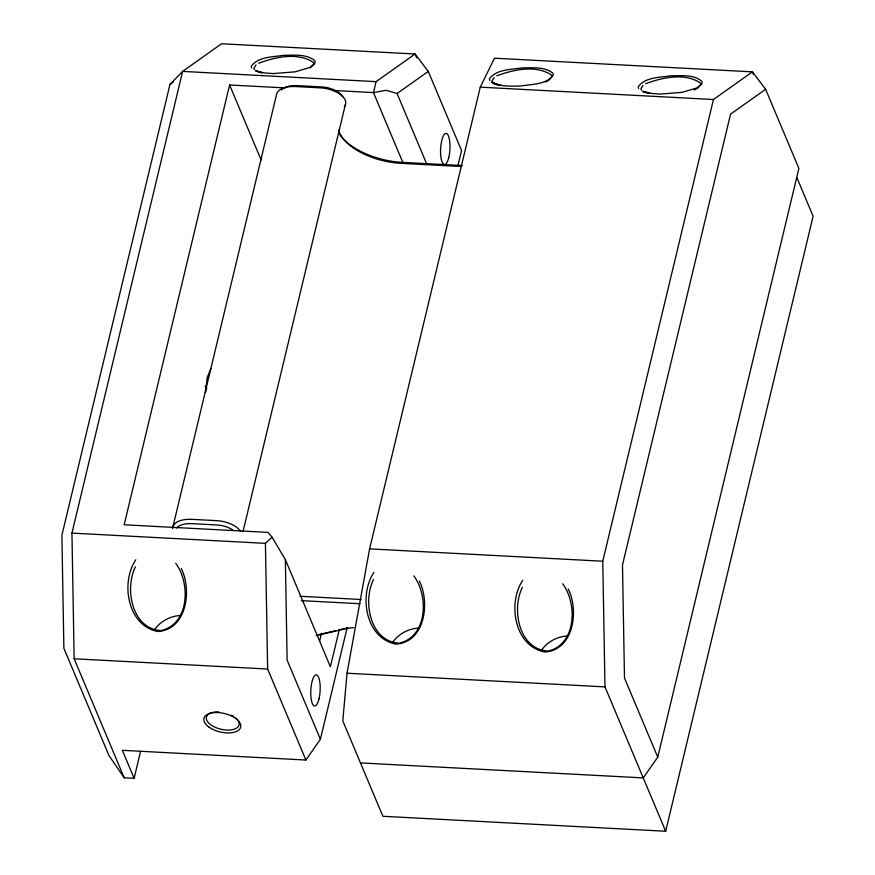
<?xml version="1.0" encoding="UTF-8"?>
<svg xmlns="http://www.w3.org/2000/svg" width="875" height="875" viewBox="0 0 875 875"><rect width="100%" height="100%" fill="white"/><g stroke="black" fill="none" stroke-linecap="round" stroke-linejoin="round"><path stroke-width="1.31" d="M205.614 388.741L205.494 392.547L207.167 377.573L210.952 368.55M360.467 762.923L643.245 777.897L657.748 757.148L798.886 168.405L765.625 89.272L752.423 71.859L494.452 58.198L480.277 87.161L369.6 548.877L347.014 673.225L342.814 720.923L382.889 816.277L665.678 831.25L813.116 216.223L796.939 177.767M458.03 165.156L461.541 150.544L428.269 71.411L415.078 53.998L221.594 43.75L182.623 71.4L169.958 84.459L61.884 535.281L63.886 648.32L108.927 755.464L124.184 777.798L134.116 778.323L140.481 751.756M124.184 777.798L74.156 658.777L71.936 533.105L182.623 71.4L376.097 81.648L415.078 53.998L416.653 57.739M285.25 87.927L229.6 84.984L124.173 524.781L268.045 532.405L272.092 537.206L285.359 559.617L330.389 666.75L339.303 629.573M243.152 531.016L345.308 104.858M376.097 81.648L373.472 92.597L403.123 163.144M319.594 641.255L321.508 633.281M134.116 778.323L122.336 750.312L305.9 760.036L320.403 739.277L347.156 627.648M665.678 831.25L604.986 686.886L602.766 561.225L713.453 99.509L752.423 71.859L753.473 74.353M135.439 566.836C124.294 588.886 132.048 629.256 161.241 630.547C189.492 623.908 190.564 583.144 175.711 563.281M373.57 579.447C362.425 601.497 370.18 641.867 399.361 643.158C427.623 636.519 428.695 595.755 413.842 575.892M522.397 587.333C511.262 609.383 519.006 649.753 548.198 651.044C576.45 644.405 577.533 603.63 562.68 583.778M135.778 559.792C120.411 582.794 127.487 625.822 157.938 631.509C186.933 629.541 192.052 589.914 181.267 568.487M373.898 572.403C358.542 595.405 365.619 638.433 396.069 644.12C425.064 642.152 430.183 602.525 419.398 581.098M522.736 580.278C507.369 603.28 514.445 646.319 544.895 652.006C573.891 650.038 579.02 610.4 568.236 588.984M256.003 64.925L253.947 68.261L254.603 69.77M494.134 77.536L492.078 80.872L492.723 82.392L497.109 84.853M642.961 85.411L640.916 88.758L641.561 90.267M71.936 533.105L265.42 543.353L272.092 537.206M310.494 67.802L313.677 64.302L313.512 62.552C297.872 51.909 275.352 57.028 258.661 63.219M549.336 79.844L551.808 76.912L551.644 75.162C536.003 64.52 513.483 69.639 496.781 75.83M698.173 87.719L700.634 84.798L700.47 83.038C684.83 72.406 662.32 77.525 645.619 83.716M169.958 84.459L173.25 82.13M332.752 90.442L373.472 92.597L386.181 90.267L397.086 93.527L428.269 71.411M765.625 89.272L730.559 114.144L622.486 564.966L624.488 678.016L657.748 757.148M545.453 82.042L548.614 80.412M694.291 89.917L697.452 88.298M318.686 634.594L335.902 630.591M338.548 629.967L347.823 627.812M316.159 635.633L346.631 628.545A29.148 14.612 13.5 0 1 353.741 627.67M480.277 87.161L713.453 99.509M462.252 165.55L402.227 162.367A55.18 27.661 13.5 0 1 339.609 134.356M460.917 166.491L400.881 163.319A52.062 26.097 13.5 0 1 339.5 132.683L338.472 130.211M369.6 548.877L602.766 561.225M299.863 596.258L361.255 599.506M301.306 600.633L359.964 603.739M74.156 658.777L267.641 669.025L305.9 760.036M347.014 673.225L604.986 686.886M495.994 84.383L493.762 83.442L500.423 85.455L491.411 82.239C500.456 86.8 511.066 86.286 520.92 85.958C531.683 84.175 546.503 84.766 553.317 74.933L552.891 73.227C544.392 66.314 532.055 67.944 521.763 67.922C511.011 69.716 496.18 69.125 489.366 78.958L489.792 80.664M255.631 70.831L262.292 72.844L256.047 71.006L264.753 72.975L273.35 73.577L295.105 71.838L309.466 67.616L314.42 64.094L315.197 62.322L314.759 60.616C306.261 53.703 293.923 55.333 283.631 55.311C272.88 57.105 258.048 56.514 251.234 66.347L251.661 68.053M493.762 83.442L494.441 83.727M643.267 91.602L645.947 92.728L642.589 91.328L649.25 93.341L643.016 91.503L651.711 93.472L660.308 94.073L682.062 92.334L696.423 88.102L701.378 84.591L702.155 82.808L701.717 81.102C693.23 74.2 680.881 75.83 670.589 75.808C659.837 77.602 645.006 77.011 638.203 86.844L638.619 88.55M397.086 93.527L426.934 164.533M229.6 84.984L261.144 160.016M320.403 739.277L287.131 660.144L285.359 559.617M265.42 543.353L267.641 669.025M281.531 89.928A22.903 11.484 13.5 0 1 297.205 85.619L322 86.931A17.697 8.87 13.5 0 1 342.617 96.786M344.312 106.389A20.825 10.434 13.5 0 0 340.823 94.85A20.825 10.434 13.5 0 0 320.666 87.872L295.859 86.559A26.031 13.048 13.5 0 0 276.27 95.67L172.517 528.467A26.031 13.048 13.5 0 1 192.106 519.356L216.912 520.669A20.825 10.434 13.5 0 1 240.603 531.322M233.133 530.173A17.697 8.87 13.5 0 0 216.989 524.978L192.183 523.666A22.903 11.484 13.5 0 0 176.509 527.975M541.33 650.464A28.634 23.253 -22.8 0 1 567.164 635.983M392.503 642.578A28.634 23.253 -22.8 0 1 418.327 628.097M235.648 717.948A16.811 8.433 13.5 0 1 233.33 729.466A16.811 8.433 13.5 0 1 210.438 724.544A16.811 8.433 13.5 0 1 211.433 712.742M212.516 712.447A16.811 8.433 13.5 0 1 218.936 711.955M231.383 715.203A16.811 8.433 13.5 0 1 233.68 716.505M205.166 386.072A26.031 18.495 67.7 0 1 206.828 388.095M154.372 629.967A28.634 23.253 -22.8 0 1 180.206 615.486M319.003 698.819A15.619 4.67 -87 0 0 316.433 674.844A15.619 4.67 -87 0 0 310.986 697.605A15.619 4.67 -87 0 0 319.003 698.819M448.798 157.391A15.619 4.67 -87 0 0 446.239 133.405A15.619 4.67 -87 0 0 440.781 156.166A15.619 4.67 -87 0 0 448.798 157.391M208.863 727.005A18.9 9.472 13.5 0 0 240.045 728.656A18.9 9.472 13.5 0 0 218.039 712.589A18.9 9.472 13.5 0 0 208.863 727.005"/></g></svg>
